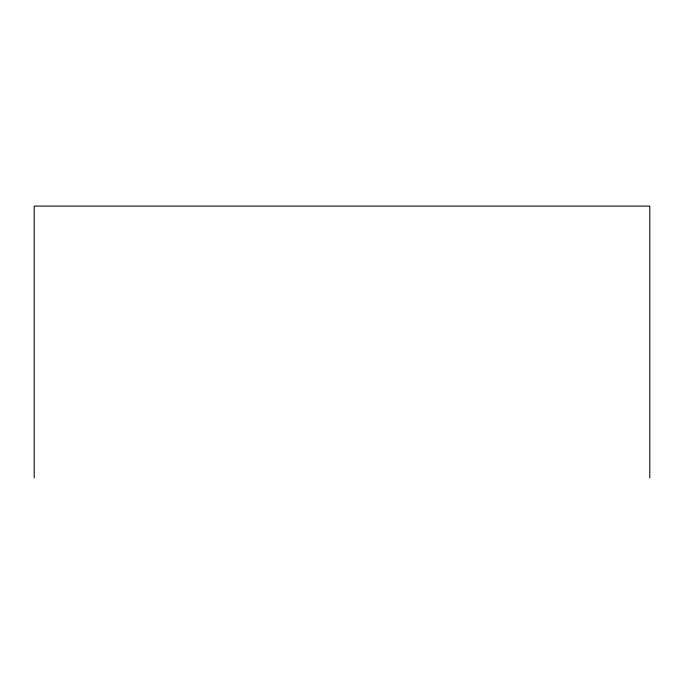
<?xml version="1.0" encoding="UTF-8"?>
<svg xmlns="http://www.w3.org/2000/svg" width="684" height="684" viewBox="0 0 684 684"><rect width="100%" height="100%" fill="white"/><g stroke="black" fill="none" stroke-linecap="round" stroke-linejoin="round"><path stroke-width="1.03" d="M649.8 477.911L649.8 206.089L34.2 206.089L34.2 477.911"/></g></svg>
